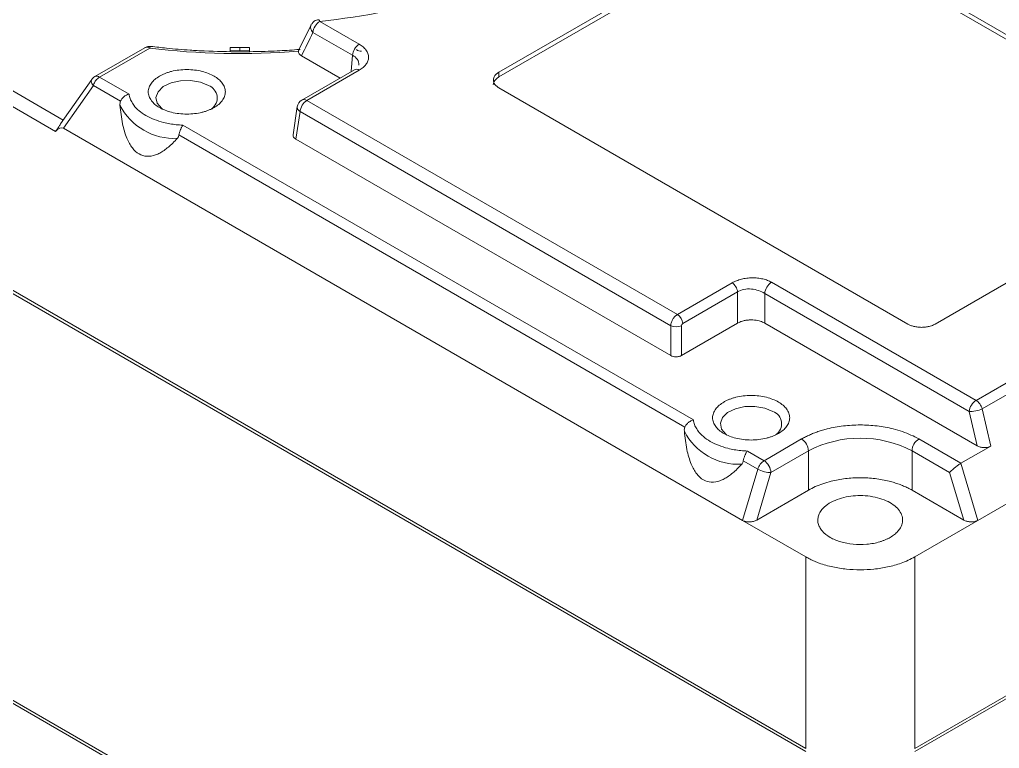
# Model space of a CAD drawing. Header units: millimetres. Extents: x 0 to 297, y 0 to 210.
# Drawn here: x 170.63 to 196.05, y 102.09 to 120.98 of the extents above; entities that cross this region are included whole.
import ezdxf

# ---------------------------------------------------------------- set-up
doc = ezdxf.new("R2010")
doc.units = ezdxf.units.MM

msp = doc.modelspace()

# ---------------------------------------------------------------- linework, layer by layer
at = {"color": 7, "linetype": 'Continuous', "lineweight": 15}
for p, q in [((183.067, 119.62), (190.138, 123.702)), ((190.138, 123.58), (183.067, 119.498)), ((190.845, 123.702), (201.451, 117.579)), ((201.451, 117.457), (190.845, 123.58)), ((163.12, 122.957), (171.564, 118.083)), ((178.192, 120.842), (177.871, 120.188)), ((178.417, 120.937), (179.443, 120.345)), ((168.097, 120.489), (171.763, 118.373)), ((178.241, 120.649), (179.267, 120.057)), ((173.882, 120.255), (172.584, 119.506)), ((172.709, 119.494), (174.007, 120.243)), ((173.931, 120.277), (173.884, 120.252)), ((176.099, 120.259), (176.349, 120.262)), ((176.099, 120.154), (176.099, 120.259)), ((176.349, 120.262), (176.599, 120.259)), ((176.349, 120.18), (176.349, 120.262)), ((176.599, 120.259), (176.599, 120.151)), ((176.349, 120.18), (176.099, 120.177)), ((176.599, 120.177), (176.349, 120.18)), ((177.866, 120.161), (177.874, 120.187)), ((178.945, 119.468), (177.946, 120.045)), ((179.267, 120.057), (179.236, 119.636)), ((172.709, 119.494), (173.473, 119.053)), ((179.318, 119.683), (177.954, 118.896)), ((179.443, 119.671), (178.082, 118.885)), ((183.067, 119.498), (183.067, 119.62)), ((172.504, 119.433), (171.698, 118.281)), ((172.546, 119.274), (171.771, 118.167)), ((173.251, 118.866), (172.546, 119.274)), ((193.673, 113.089), (183.067, 119.212)), ((177.836, 118.73), (177.725, 117.993)), ((178.082, 118.885), (187.694, 113.337)), ((177.798, 117.886), (177.906, 118.597)), ((177.906, 118.597), (187.521, 113.047)), ((163.04, 118.24), (191.022, 102.087)), ((174.871, 118.246), (188.111, 110.603)), ((191.022, 102.005), (163.04, 118.158)), ((189.385, 107.999), (171.771, 118.168)), ((187.888, 110.417), (174.767, 117.991)), ((187.521, 112.273), (177.798, 117.886)), ((201.451, 117.171), (194.38, 113.089)), ((195.44, 111.11), (204.879, 116.559)), ((195.603, 110.89), (205.042, 116.339)), ((206.591, 114.409), (195.486, 107.999)), ((187.694, 113.337), (189.113, 114.156)), ((190.134, 114.173), (195.44, 111.11)), ((187.835, 113.106), (189.254, 113.925)), ((189.254, 113.111), (189.254, 113.925)), ((189.958, 113.885), (189.958, 113.111)), ((189.958, 113.885), (195.263, 110.822)), ((189.254, 113.111), (187.802, 112.273)), ((195.465, 109.932), (189.958, 113.111)), ((187.521, 113.047), (187.521, 112.273)), ((187.802, 112.273), (187.802, 113.047)), ((195.263, 110.822), (195.465, 109.932)), ((195.821, 109.924), (195.603, 110.89)), ((208.346, 110.455), (193.85, 102.087)), ((208.346, 110.373), (193.85, 102.005)), ((189.941, 109.546), (190.915, 110.109)), ((193.956, 110.109), (195.049, 109.478)), ((189.509, 109.796), (189.941, 109.546)), ((190.118, 109.24), (191.092, 109.803)), ((191.092, 109.803), (191.092, 108.782)), ((193.779, 109.803), (194.754, 109.24)), ((193.779, 108.782), (193.779, 109.803)), ((195.821, 109.924), (195.049, 109.478)), ((189.778, 109.326), (189.404, 109.542)), ((189.385, 107.999), (189.778, 109.326)), ((195.049, 109.478), (195.486, 107.999)), ((189.752, 108.008), (190.118, 109.24)), ((194.754, 109.24), (195.12, 108.008)), ((191.092, 108.782), (189.752, 108.008)), ((195.12, 108.008), (193.779, 108.782)), ((191.022, 107.054), (189.385, 107.999)), ((193.85, 107.054), (195.486, 107.999)), ((162.928, 107.68), (191.022, 91.462)), ((191.022, 91.382), (162.93, 107.599)), ((191.022, 102.087), (191.022, 107.054)), ((193.85, 102.087), (193.85, 107.054))]:
    msp.add_line(p, q, dxfattribs=at)
at = {"color": 7, "linetype": 'Continuous', "lineweight": 15, "flags": 128}
for points in [[(178.391, 120.981), (178.396, 120.98), (178.403, 120.972), (178.41, 120.957), (178.417, 120.937)], [(174.037, 120.287), (174.031, 120.285), (174.023, 120.278), (174.015, 120.263), (174.007, 120.243)], [(175.536, 119.273), (175.322, 119.361), (175.069, 119.405), (174.806, 119.398), (174.561, 119.343), (174.36, 119.245), (174.225, 119.114), (174.171, 118.966), (174.203, 118.815), (174.319, 118.678), (174.341, 118.661)], [(190.173, 110.823), (189.959, 110.912), (189.706, 110.955), (189.443, 110.949), (189.198, 110.893), (188.997, 110.795), (188.862, 110.665), (188.808, 110.516), (188.841, 110.365), (188.956, 110.228), (188.978, 110.211)]]:
    msp.add_lwpolyline(points, dxfattribs=at)
at = {"color": 7, "linetype": 'Continuous', "lineweight": 15}
for centre, radius, start, end in [((178.605, 120.635), 0.356, 121.8184, 149.6717), ((173.934, 120.143), 0.124, 53.8516, 114.8377), ((179.653, 120.018), 0.388, 122.8008, 174.311), ((179.469, 120.311), 0.147, 226.9314, 280.9665), ((179.165, 119.807), 0.27, 358.7163, 67.7722), ((179.37, 119.574), 0.121, 53.1026, 115.5867), ((172.636, 119.394), 0.124, 53.8809, 114.5039), ((172.562, 119.394), 0.0699, 146.0699, 181.8179), ((172.695, 119.412), 0.204, 185.6928, 222.8331), ((175.415, 118.952), 0.343, 305.561, 69.31), ((174.64, 119.477), 1.574, 206.936, 273.0693), ((178.082, 118.681), 0.25, 120.0404, 171.3837), ((190.345, 113.846), 0.388, 122.8008, 174.311), ((187.525, 113.075), 0.311, 5.689, 57.1992), ((187.661, 113.387), 0.368, 247.4789, 292.5211), ((190.052, 110.502), 0.343, 305.5612, 69.3097), ((195.641, 110.785), 0.379, 147.7532, 174.4246), ((189.278, 111.027), 1.574, 206.936, 273.0693), ((190.708, 109.785), 0.384, 2.6055, 57.3945), ((192.436, 107.21), 2.92, 62.6097, 117.3903), ((194.163, 109.785), 0.384, 122.6055, 177.3944), ((190.181, 109.204), 0.422, 143.3794, 163.1388)]:
    msp.add_arc(centre, radius, start, end, dxfattribs=at)
msp.add_ellipse((171.601, 117.706), major_axis=(0.153, 0.469), ratio=0.433104, start_param=6.195661, end_param=7.074246, dxfattribs=at)
for points, knots in [([(178.417, 120.937), (180.766, 121.181), (182.929, 121.833), (186.304, 123.782), (187.434, 125.03), (187.857, 126.386)], [0, 0, 0, 0, 0.5, 0.5, 1, 1, 1, 1]), ([(178.391, 120.979), (178.371, 120.976), (178.33, 120.971), (178.265, 120.937), (178.231, 120.898), (178.211, 120.874)], [0, 0, 0, 0, 0.291842, 0.566919, 1, 1, 1, 1]), ([(178.241, 120.649), (178.228, 120.665), (178.203, 120.697), (178.182, 120.747), (178.178, 120.795), (178.185, 120.834), (178.2, 120.852), (178.205, 120.859)], [0, 0, 0, 0, 0.227257, 0.4474735, 0.6579142, 0.8824963, 1, 1, 1, 1]), ([(174.036, 120.286), (174.018, 120.288), (173.982, 120.291), (173.948, 120.282), (173.931, 120.277)], [0, 0, 0, 0, 0.5174746, 1, 1, 1, 1]), ([(176.349, 120.148), (176.04, 120.152), (175.608, 120.158), (174.974, 120.195), (174.51, 120.232), (174.174, 120.273), (174.038, 120.289)], [0, 0, 0, 0, 0.397508, 0.556866, 0.821153, 1, 1, 1, 1]), ([(177.906, 120.212), (177.879, 120.209), (177.684, 120.191), (177.28, 120.169), (176.787, 120.151), (176.464, 120.149), (176.349, 120.148)], [0, 0, 0, 0, 0.052406, 0.3794894, 0.7791809, 1, 1, 1, 1]), ([(179.443, 120.345), (179.461, 120.334), (179.496, 120.312), (179.543, 120.276), (179.584, 120.238), (179.631, 120.182), (179.673, 120.105), (179.69, 120.008), (179.674, 119.911), (179.623, 119.82), (179.547, 119.738), (179.478, 119.693), (179.443, 119.671)], [0, 0, 0, 0, 0.060245, 0.120003, 0.179811, 0.240207, 0.369961, 0.50013, 0.629884, 0.760052, 0.879925, 1, 1, 1, 1]), ([(172.586, 119.504), (172.567, 119.493), (172.535, 119.475), (172.515, 119.444), (172.507, 119.431)], [0, 0, 0, 0, 0.591597, 1, 1, 1, 1]), ([(172.546, 119.274), (172.551, 119.289), (172.561, 119.319), (172.583, 119.363), (172.614, 119.408), (172.656, 119.457), (172.691, 119.481), (172.709, 119.494)], [0, 0, 0, 0, 0.170168, 0.330164, 0.500527, 0.730402, 1, 1, 1, 1]), ([(175.677, 118.702), (175.654, 118.689), (175.609, 118.664), (175.533, 118.632), (175.453, 118.603), (175.335, 118.57), (175.175, 118.54), (174.97, 118.529), (174.766, 118.54), (174.516, 118.586), (174.246, 118.692), (174.063, 118.847), (173.984, 118.992), (173.963, 119.11), (173.984, 119.228), (174.045, 119.337), (174.137, 119.437), (174.221, 119.491), (174.263, 119.518)], [0, 0, 0, 0, 0.030166, 0.060083, 0.090022, 0.12025, 0.185225, 0.25037, 0.315344, 0.38049, 0.500065, 0.619641, 0.684615, 0.749761, 0.814735, 0.87988, 0.939898, 1, 1, 1, 1]), ([(174.263, 119.518), (174.286, 119.53), (174.332, 119.555), (174.407, 119.588), (174.487, 119.616), (174.605, 119.65), (174.766, 119.679), (174.97, 119.691), (175.174, 119.679), (175.424, 119.633), (175.694, 119.528), (175.877, 119.372), (175.957, 119.228), (175.977, 119.11), (175.957, 118.992), (175.895, 118.882), (175.804, 118.783), (175.719, 118.729), (175.677, 118.702)], [0, 0, 0, 0, 0.030166, 0.060083, 0.090022, 0.12025, 0.185225, 0.25037, 0.315344, 0.38049, 0.500065, 0.619641, 0.684615, 0.749761, 0.814735, 0.87988, 0.939898, 1, 1, 1, 1]), ([(183.067, 119.212), (183.052, 119.221), (183.024, 119.238), (182.989, 119.269), (182.954, 119.307), (182.927, 119.357), (182.917, 119.416), (182.927, 119.475), (182.957, 119.53), (183.003, 119.58), (183.045, 119.607), (183.067, 119.62)], [0, 0, 0, 0, 0.079597, 0.159223, 0.240129, 0.368602, 0.500069, 0.628543, 0.760011, 0.879282, 1, 1, 1, 1]), ([(183.067, 119.498), (183.052, 119.489), (183.024, 119.471), (182.989, 119.441), (182.954, 119.402), (182.926, 119.353), (182.922, 119.313), (182.92, 119.294)], [0, 0, 0, 0, 0.159172, 0.318402, 0.480192, 0.737102, 1, 1, 1, 1]), ([(173.473, 119.053), (173.458, 119.048), (173.428, 119.039), (173.386, 119.017), (173.348, 118.991), (173.315, 118.962), (173.288, 118.931), (173.266, 118.899), (173.256, 118.877), (173.251, 118.866)], [0, 0, 0, 0, 0.163297, 0.319838, 0.469528, 0.612324, 0.748249, 0.87741, 1, 1, 1, 1]), ([(173.473, 119.053), (173.476, 119.033), (173.482, 118.993), (173.5, 118.933), (173.525, 118.875), (173.557, 118.818), (173.617, 118.73), (173.724, 118.618), (173.903, 118.494), (174.119, 118.391), (174.333, 118.322), (174.529, 118.28), (174.698, 118.256), (174.814, 118.249), (174.871, 118.246)], [0, 0, 0, 0, 0.048558, 0.096783, 0.14491, 0.193176, 0.241815, 0.370804, 0.500041, 0.62903, 0.758267, 0.838972, 0.919183, 1, 1, 1, 1]), ([(173.237, 118.764), (173.237, 118.783), (173.235, 118.819), (173.246, 118.851), (173.251, 118.866)], [0, 0, 0, 0, 0.520553, 1, 1, 1, 1]), ([(174.725, 117.905), (174.686, 117.863), (174.611, 117.783), (174.495, 117.678), (174.383, 117.591), (174.272, 117.523), (174.127, 117.457), (173.944, 117.42), (173.728, 117.481), (173.544, 117.651), (173.396, 117.928), (173.286, 118.309), (173.255, 118.603), (173.237, 118.764)], [0, 0, 0, 0, 0.070061, 0.135068, 0.195339, 0.251272, 0.303364, 0.407613, 0.500219, 0.592619, 0.697082, 0.834267, 1, 1, 1, 1]), ([(177.906, 118.597), (177.885, 118.614), (177.844, 118.648), (177.837, 118.687), (177.834, 118.706)], [0, 0, 0, 0, 0.500475, 1, 1, 1, 1]), ([(178.082, 118.885), (178.038, 118.86), (177.995, 118.816), (177.93, 118.71), (177.91, 118.65), (177.906, 118.597)], [0, 0, 0, 0, 0.5, 0.5, 1, 1, 1, 1]), ([(177.958, 118.896), (177.959, 118.898), (177.974, 118.912), (178.017, 118.913), (178.06, 118.895), (178.082, 118.885)], [0, 0, 0, 0, 0.057264, 0.52863, 1, 1, 1, 1]), ([(171.564, 118.083), (171.576, 118.097), (171.598, 118.122), (171.635, 118.176), (171.666, 118.231), (171.688, 118.265), (171.698, 118.281)], [0, 0, 0, 0, 0.307291, 0.548527, 0.790166, 1, 1, 1, 1]), ([(174.871, 118.246), (174.865, 118.237), (174.853, 118.22), (174.835, 118.19), (174.821, 118.161), (174.803, 118.119), (174.782, 118.062), (174.772, 118.014), (174.767, 117.991)], [0, 0, 0, 0, 0.152562, 0.2895386, 0.4109534, 0.516845, 0.7679459, 1, 1, 1, 1]), ([(174.767, 117.991), (174.764, 117.981), (174.759, 117.959), (174.745, 117.93), (174.731, 117.914), (174.725, 117.905)], [0, 0, 0, 0, 0.31757, 0.646296, 1, 1, 1, 1]), ([(177.798, 117.886), (177.786, 117.893), (177.762, 117.909), (177.732, 117.942), (177.719, 117.974), (177.727, 117.995), (177.729, 117.999)], [0, 0, 0, 0, 0.2529, 0.490058, 0.901272, 1, 1, 1, 1]), ([(189.113, 114.156), (189.131, 114.166), (189.167, 114.186), (189.226, 114.211), (189.289, 114.234), (189.375, 114.259), (189.49, 114.28), (189.633, 114.29), (189.776, 114.283), (189.91, 114.26), (190.033, 114.225), (190.101, 114.19), (190.134, 114.173)], [0, 0, 0, 0, 0.066513, 0.13167, 0.196037, 0.260198, 0.387025, 0.513675, 0.638113, 0.76243, 0.882164, 1, 1, 1, 1]), ([(189.113, 114.156), (189.145, 114.137), (189.181, 114.102), (189.235, 114.014), (189.251, 113.964), (189.254, 113.925)], [0, 0, 0, 0, 0.5, 0.5, 1, 1, 1, 1]), ([(189.254, 113.925), (189.349, 113.984), (189.483, 114.007), (189.744, 113.986), (189.868, 113.942), (189.958, 113.885)], [0, 0, 0, 0, 0.5, 0.5, 1, 1, 1, 1]), ([(187.521, 113.047), (187.522, 113.062), (187.525, 113.09), (187.538, 113.135), (187.555, 113.177), (187.575, 113.215), (187.598, 113.249), (187.622, 113.278), (187.647, 113.303), (187.671, 113.322), (187.686, 113.332), (187.694, 113.337)], [0, 0, 0, 0, 0.135569, 0.265029, 0.388378, 0.505611, 0.616729, 0.721728, 0.820607, 0.913365, 1, 1, 1, 1]), ([(189.958, 113.111), (189.94, 113.12), (189.905, 113.14), (189.845, 113.162), (189.749, 113.189), (189.634, 113.198), (189.515, 113.193), (189.424, 113.179), (189.334, 113.153), (189.281, 113.125), (189.254, 113.111)], [0, 0, 0, 0, 0.094768, 0.184763, 0.271812, 0.499655, 0.617564, 0.728405, 0.858339, 1, 1, 1, 1]), ([(194.38, 113.089), (194.365, 113.081), (194.334, 113.064), (194.282, 113.044), (194.215, 113.024), (194.129, 113.008), (194.028, 113.002), (193.925, 113.008), (193.83, 113.026), (193.743, 113.052), (193.697, 113.077), (193.673, 113.089)], [0, 0, 0, 0, 0.0795968, 0.1592228, 0.2401291, 0.3686016, 0.5000689, 0.6285428, 0.7600114, 0.8792821, 1, 1, 1, 1]), ([(187.802, 112.273), (187.792, 112.268), (187.773, 112.258), (187.738, 112.247), (187.701, 112.24), (187.649, 112.238), (187.582, 112.244), (187.541, 112.263), (187.521, 112.273)], [0, 0, 0, 0, 0.127661, 0.250359, 0.373165, 0.501136, 0.749829, 1, 1, 1, 1]), ([(190.314, 110.252), (190.292, 110.239), (190.246, 110.214), (190.17, 110.182), (190.09, 110.153), (189.972, 110.12), (189.812, 110.09), (189.607, 110.079), (189.403, 110.09), (189.153, 110.136), (188.883, 110.242), (188.701, 110.398), (188.621, 110.542), (188.601, 110.66), (188.621, 110.778), (188.682, 110.888), (188.774, 110.987), (188.858, 111.041), (188.9, 111.068)], [0, 0, 0, 0, 0.030166, 0.060083, 0.090022, 0.12025, 0.185225, 0.25037, 0.315344, 0.38049, 0.500065, 0.619641, 0.684615, 0.749761, 0.814735, 0.87988, 0.939898, 1, 1, 1, 1]), ([(188.9, 111.068), (188.923, 111.081), (188.969, 111.106), (189.044, 111.138), (189.125, 111.167), (189.242, 111.2), (189.403, 111.229), (189.607, 111.241), (189.812, 111.229), (190.062, 111.183), (190.332, 111.078), (190.514, 110.922), (190.594, 110.778), (190.614, 110.66), (190.594, 110.542), (190.533, 110.432), (190.441, 110.333), (190.357, 110.279), (190.314, 110.252)], [0, 0, 0, 0, 0.0301662, 0.0600835, 0.0900217, 0.1202503, 0.1852247, 0.25037, 0.3153444, 0.3804898, 0.5000653, 0.6196409, 0.6846152, 0.7497605, 0.814735, 0.8798803, 0.9398985, 1, 1, 1, 1]), ([(195.44, 111.11), (195.474, 111.09), (195.509, 111.058), (195.567, 110.98), (195.59, 110.935), (195.603, 110.89)], [0, 0, 0, 0, 0.5, 0.5, 1, 1, 1, 1]), ([(195.603, 110.89), (195.556, 110.868), (195.493, 110.849), (195.368, 110.824), (195.307, 110.819), (195.263, 110.822)], [0, 0, 0, 0, 0.5, 0.5, 1, 1, 1, 1]), ([(188.111, 110.603), (188.095, 110.598), (188.066, 110.589), (188.023, 110.567), (187.985, 110.541), (187.952, 110.512), (187.925, 110.481), (187.903, 110.449), (187.893, 110.427), (187.888, 110.417)], [0, 0, 0, 0, 0.163297, 0.319838, 0.469528, 0.612324, 0.748249, 0.87741, 1, 1, 1, 1]), ([(188.111, 110.603), (188.114, 110.583), (188.119, 110.543), (188.137, 110.483), (188.162, 110.425), (188.194, 110.368), (188.254, 110.281), (188.361, 110.168), (188.541, 110.044), (188.756, 109.941), (188.97, 109.872), (189.166, 109.83), (189.335, 109.806), (189.451, 109.799), (189.509, 109.796)], [0, 0, 0, 0, 0.048558, 0.096783, 0.14491, 0.193176, 0.241815, 0.370804, 0.500041, 0.62903, 0.758267, 0.838972, 0.919183, 1, 1, 1, 1]), ([(187.875, 110.314), (187.874, 110.333), (187.872, 110.369), (187.883, 110.401), (187.888, 110.417)], [0, 0, 0, 0, 0.520553, 1, 1, 1, 1]), ([(189.362, 109.456), (189.323, 109.414), (189.248, 109.333), (189.132, 109.228), (189.02, 109.141), (188.909, 109.073), (188.764, 109.008), (188.581, 108.971), (188.365, 109.031), (188.181, 109.202), (188.033, 109.478), (187.923, 109.859), (187.892, 110.153), (187.875, 110.314)], [0, 0, 0, 0, 0.0700607, 0.1350678, 0.1953386, 0.2512715, 0.3033642, 0.4076129, 0.5002194, 0.5926186, 0.6970821, 0.8342666, 1, 1, 1, 1]), ([(190.915, 110.109), (190.948, 110.127), (191.013, 110.163), (191.117, 110.213), (191.226, 110.259), (191.34, 110.3), (191.458, 110.338), (191.672, 110.396), (191.996, 110.456), (192.436, 110.481), (192.875, 110.456), (193.242, 110.388), (193.533, 110.302), (193.758, 110.215), (193.89, 110.144), (193.956, 110.109)], [0, 0, 0, 0, 0.040278, 0.080245, 0.120061, 0.159886, 0.199879, 0.2402, 0.370049, 0.500058, 0.629907, 0.759916, 0.840123, 0.919724, 1, 1, 1, 1]), ([(189.509, 109.796), (189.502, 109.787), (189.49, 109.77), (189.472, 109.741), (189.458, 109.711), (189.44, 109.669), (189.419, 109.612), (189.409, 109.565), (189.404, 109.542)], [0, 0, 0, 0, 0.1527, 0.2897735, 0.4112439, 0.5171501, 0.7680296, 1, 1, 1, 1]), ([(195.821, 109.924), (195.807, 109.917), (195.781, 109.903), (195.736, 109.89), (195.689, 109.885), (195.626, 109.884), (195.543, 109.894), (195.491, 109.919), (195.465, 109.932)], [0, 0, 0, 0, 0.139345, 0.269321, 0.376428, 0.496771, 0.745596, 1, 1, 1, 1]), ([(189.404, 109.542), (189.402, 109.531), (189.396, 109.509), (189.382, 109.48), (189.369, 109.464), (189.362, 109.456)], [0, 0, 0, 0, 0.31757, 0.646296, 1, 1, 1, 1]), ([(189.941, 109.546), (189.987, 109.52), (190.033, 109.471), (190.099, 109.358), (190.118, 109.294), (190.118, 109.24)], [0, 0, 0, 0, 0.5, 0.5, 1, 1, 1, 1]), ([(190.118, 109.24), (190.075, 109.236), (190.013, 109.243), (189.887, 109.274), (189.824, 109.299), (189.778, 109.326)], [0, 0, 0, 0, 0.5, 0.5, 1, 1, 1, 1]), ([(195.049, 109.478), (195.038, 109.471), (195.015, 109.458), (194.977, 109.433), (194.937, 109.404), (194.885, 109.363), (194.814, 109.303), (194.776, 109.263), (194.754, 109.24)], [0, 0, 0, 0, 0.1042307, 0.2126636, 0.3266705, 0.4474335, 0.6743952, 1, 1, 1, 1]), ([(193.779, 108.782), (193.745, 108.801), (193.676, 108.839), (193.563, 108.891), (193.445, 108.937), (193.321, 108.978), (193.118, 109.034), (192.824, 109.088), (192.436, 109.111), (192.048, 109.088), (191.723, 109.029), (191.466, 108.953), (191.267, 108.876), (191.151, 108.813), (191.092, 108.782)], [0, 0, 0, 0, 0.048285, 0.096171, 0.143932, 0.191845, 0.240186, 0.370028, 0.500049, 0.62989, 0.759911, 0.840116, 0.919718, 1, 1, 1, 1]), ([(191.352, 108.114), (191.358, 108.134), (191.372, 108.172), (191.403, 108.228), (191.443, 108.283), (191.492, 108.334), (191.579, 108.41), (191.724, 108.5), (191.945, 108.581), (192.187, 108.631), (192.441, 108.647), (192.7, 108.63), (192.946, 108.575), (193.165, 108.49), (193.339, 108.379), (193.463, 108.25), (193.532, 108.107), (193.544, 107.955), (193.496, 107.822), (193.418, 107.715), (193.329, 107.63), (193.252, 107.582), (193.214, 107.557)], [0, 0, 0, 0, 0.02497, 0.049624, 0.07418, 0.098856, 0.123867, 0.187977, 0.252219, 0.312694, 0.373297, 0.436603, 0.500037, 0.563343, 0.626778, 0.687253, 0.747856, 0.811967, 0.876208, 0.917612, 0.958538, 1, 1, 1, 1]), ([(189.752, 108.008), (189.738, 108.001), (189.712, 107.987), (189.665, 107.972), (189.615, 107.963), (189.563, 107.959), (189.513, 107.961), (189.465, 107.968), (189.421, 107.981), (189.397, 107.993), (189.385, 107.999)], [0, 0, 0, 0, 0.133906, 0.262493, 0.390538, 0.522875, 0.641882, 0.762982, 0.882691, 1, 1, 1, 1]), ([(193.214, 107.557), (193.193, 107.546), (193.152, 107.524), (193.086, 107.493), (193.016, 107.466), (192.915, 107.433), (192.779, 107.4), (192.548, 107.368), (192.252, 107.369), (191.922, 107.434), (191.64, 107.552), (191.468, 107.691), (191.38, 107.818), (191.342, 107.917), (191.33, 108.017), (191.345, 108.082), (191.352, 108.114)], [0, 0, 0, 0, 0.030575, 0.060993, 0.091434, 0.12208, 0.186175, 0.250462, 0.378418, 0.500044, 0.62167, 0.749626, 0.81372, 0.878008, 0.938956, 1, 1, 1, 1]), ([(195.12, 108.008), (195.133, 108.001), (195.158, 107.988), (195.201, 107.975), (195.24, 107.966), (195.277, 107.961), (195.333, 107.958), (195.41, 107.965), (195.462, 107.988), (195.486, 107.999)], [0, 0, 0, 0, 0.13235, 0.250904, 0.355683, 0.446718, 0.524063, 0.771622, 1, 1, 1, 1]), ([(191.022, 107.054), (191.059, 107.034), (191.133, 106.993), (191.251, 106.938), (191.387, 106.884), (191.545, 106.834), (191.778, 106.777), (192.075, 106.729), (192.436, 106.71), (192.796, 106.729), (193.093, 106.777), (193.326, 106.834), (193.506, 106.891), (193.683, 106.964), (193.794, 107.024), (193.85, 107.054)], [0, 0, 0, 0, 0.049444, 0.09758, 0.144682, 0.206455, 0.270169, 0.385967, 0.500021, 0.61391, 0.729873, 0.793429, 0.85536, 0.926277, 1, 1, 1, 1])]:
    msp.add_open_spline(points, degree=3, knots=knots, dxfattribs=at)
for points in [[(178.298, 120.814), (178.265, 120.762), (178.245, 120.701), (178.241, 120.649)], [(177.946, 120.045), (178.045, 120.246), (178.143, 120.447), (178.241, 120.649)], [(174.007, 120.243), (175.276, 120.089), (176.581, 120.061), (177.866, 120.161)], [(177.866, 120.161), (177.862, 120.118), (177.893, 120.076), (177.946, 120.045)], [(187.802, 113.047), (187.802, 113.069), (187.817, 113.096), (187.835, 113.106)], [(195.32, 110.988), (195.352, 111.04), (195.396, 111.085), (195.44, 111.11)], [(189.843, 109.455), (189.872, 109.494), (189.906, 109.526), (189.941, 109.546)]]:
    msp.add_open_spline(points, degree=3, dxfattribs=at)

doc.saveas('drawing.dxf')
